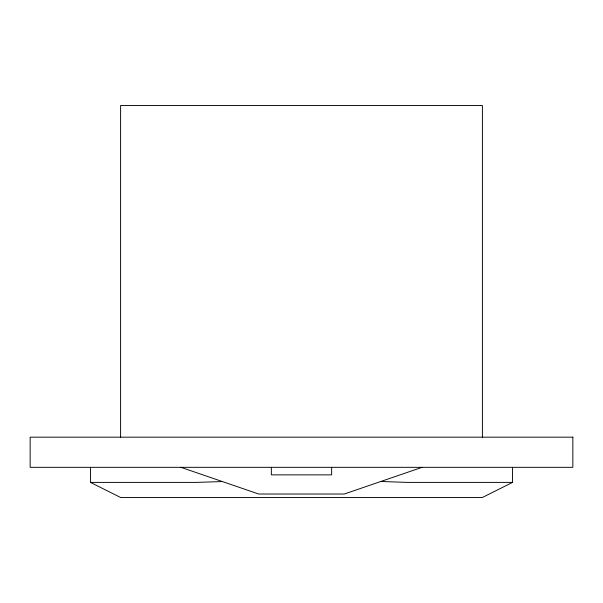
<?xml version="1.0" encoding="UTF-8"?>
<svg xmlns="http://www.w3.org/2000/svg" width="603" height="603" viewBox="0 0 603 603"><rect width="100%" height="100%" fill="white"/><g stroke="black" fill="none" stroke-linecap="round" stroke-linejoin="round"><path stroke-width="0.9" d="M512.55 467.325L512.55 482.4L482.4 497.475L120.6 497.475L90.45 482.4L90.45 467.325M422.1 467.325L344.283 494.023L258.717 494.023L180.9 467.325M222.394 481.563L195.975 482.4L90.45 482.4M512.55 482.4L407.025 482.4L380.87 481.473M482.4 437.175L482.4 105.525L120.6 105.525L120.6 437.175M331.65 467.325L331.65 474.863L271.35 474.863L271.35 467.325M572.85 437.175L30.15 437.175L30.15 467.325L572.85 467.325L572.85 437.175"/></g></svg>
